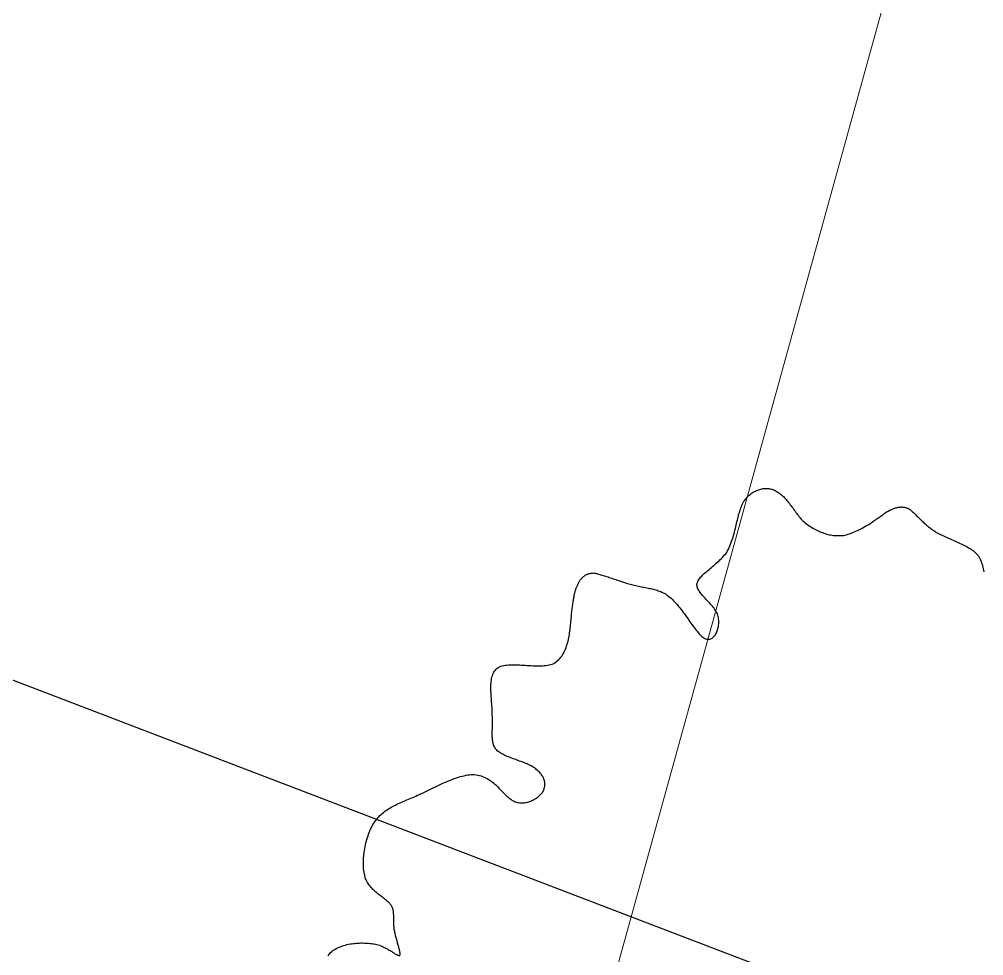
# Model space of a CAD drawing. Header units: metres. Extents: x 3 to 509016, y 4 to 6969473.
# Drawn here: x 507938.331 to 507941.946, y 6967156.694 to 6967160.203 of the extents above; entities that cross this region are included whole.
import ezdxf

# ---------------------------------------------------------------- set-up
doc = ezdxf.new("R2010")
doc.units = ezdxf.units.M
doc.layers.add('A-FLOR', color=252, linetype='Continuous', lineweight=5)
for name, color, linetype in [('mga2020bdy', 252, 'Continuous'), ('mga2020VEG_TREE', 252, 'Continuous'), ('XREF', 7, 'Continuous')]:
    doc.layers.add(name, color=color, linetype=linetype)

# ---------------------------------------------------------------- blocks, each defined once
blk = doc.blocks.new('25027_BNP_Skygate Play-Sheet - 000101 - SITE PLAN')
at = {"layer": 'A-FLOR'}
blk.add_line((-2383271.5, 3892412.8), (-2408363.7, 3919753.8), dxfattribs=at)
blk = doc.blocks.new('XE_ARCH')
at = {"xscale": 0.001, "yscale": 0.001, "zscale": 0.001, "rotation": 121.996}
blk.add_blockref('25027_BNP_Skygate Play-Sheet - 000101 - SITE PLAN', (509988.1258, 6971273.7702), dxfattribs=at)
blk = doc.blocks.new('BAC V TREE')
for p, q in [((-4.2552, 16.041), (-4.2284, 16.0507)), ((-4.2284, 16.0507), (-4.2015, 16.059)), ((-4.2015, 16.059), (-4.1745, 16.066)), ((-4.1745, 16.066), (-4.1474, 16.0716)), ((-4.1474, 16.0716), (-4.1203, 16.0759)), ((-4.1203, 16.0759), (-4.0933, 16.0788)), ((-4.0933, 16.0788), (-4.0663, 16.0803)), ((-4.0663, 16.0803), (-4.0394, 16.0805)), ((-4.0394, 16.0805), (-4.0128, 16.0793)), ((-4.0128, 16.0793), (-3.9864, 16.0768)), ((-3.9864, 16.0768), (-3.9602, 16.0728)), ((-3.9602, 16.0728), (-3.9344, 16.0674)), ((-3.9344, 16.0674), (-3.9089, 16.0606)), ((-3.9089, 16.0606), (-3.8839, 16.0524)), ((-3.8839, 16.0524), (-3.8594, 16.0428)), ((-4.5661, 15.7981), (-4.5459, 15.8244)), ((-4.5459, 15.8244), (-4.5249, 15.8494)), ((-4.5249, 15.8494), (-4.5031, 15.8731)), ((-4.5031, 15.8731), (-4.4806, 15.8957)), ((-4.4806, 15.8957), (-4.4575, 15.9169)), ((-4.4575, 15.9169), (-4.4338, 15.937)), ((-4.4338, 15.937), (-4.4095, 15.9557)), ((-4.4095, 15.9557), (-4.3848, 15.9731)), ((-4.3848, 15.9731), (-4.3596, 15.9893)), ((-4.3596, 15.9893), (-4.3339, 16.0042)), ((-4.3339, 16.0042), (-4.308, 16.0178)), ((-4.308, 16.0178), (-4.2817, 16.0301)), ((-4.2817, 16.0301), (-4.2552, 16.041)), ((-3.8594, 16.0428), (-3.8353, 16.0317)), ((-3.8353, 16.0317), (-3.8072, 16.0167)), ((-3.8072, 16.0167), (-3.7799, 16.0006)), ((-3.7799, 16.0006), (-3.7535, 15.9835)), ((-3.7535, 15.9835), (-3.7279, 15.9653)), ((-3.7279, 15.9653), (-3.7031, 15.9463)), ((-3.7031, 15.9463), (-3.679, 15.9263)), ((-3.679, 15.9263), (-3.6555, 15.9055)), ((-3.6555, 15.9055), (-3.6327, 15.8839)), ((-3.6327, 15.8839), (-3.6105, 15.8616)), ((-3.6105, 15.8616), (-3.5887, 15.8386)), ((-3.5887, 15.8386), (-3.5675, 15.8151)), ((-4.6713, 15.5767), (-4.6593, 15.6114)), ((-4.6593, 15.6114), (-4.6467, 15.6454)), ((-4.6467, 15.6454), (-4.6333, 15.6785)), ((-4.6333, 15.6785), (-4.6191, 15.7107)), ((-4.6191, 15.7107), (-4.604, 15.742)), ((-4.604, 15.742), (-4.5855, 15.7706)), ((-4.5855, 15.7706), (-4.5661, 15.7981)), ((-3.5675, 15.8151), (-3.5466, 15.7909)), ((-3.5466, 15.7909), (-3.5261, 15.7663)), ((-3.5261, 15.7663), (-3.506, 15.7412)), ((-3.506, 15.7412), (-3.4861, 15.7158)), ((-3.4861, 15.7158), (-3.4665, 15.69)), ((-3.4665, 15.69), (-3.447, 15.664)), ((-3.447, 15.664), (-3.4276, 15.6377)), ((-3.4276, 15.6377), (-3.4083, 15.6113)), ((-3.4083, 15.6113), (-3.389, 15.5847)), ((-3.389, 15.5847), (-3.3697, 15.5581)), ((-1.0117, 15.581), (-0.9897, 15.59)), ((-0.9897, 15.59), (-0.9681, 15.5981)), ((-0.9681, 15.5981), (-0.9471, 15.6054)), ((-0.9471, 15.6054), (-0.9265, 15.6118)), ((-0.9265, 15.6118), (-0.9063, 15.6175)), ((-0.9063, 15.6175), (-0.8866, 15.6223)), ((-0.8866, 15.6223), (-0.8673, 15.6262)), ((-0.8673, 15.6262), (-0.8484, 15.6294)), ((-0.8484, 15.6294), (-0.8299, 15.6318)), ((-0.8299, 15.6318), (-0.8118, 15.6334)), ((-0.8118, 15.6334), (-0.7941, 15.6343)), ((-0.7941, 15.6343), (-0.7767, 15.6343)), ((-0.7767, 15.6343), (-0.7597, 15.6337)), ((-0.7597, 15.6337), (-0.7431, 15.6322)), ((-0.7431, 15.6322), (-0.7267, 15.6301)), ((-0.7267, 15.6301), (-0.7108, 15.6272)), ((-0.7108, 15.6272), (-0.6951, 15.6236)), ((-0.6951, 15.6236), (-0.6797, 15.6193)), ((-0.6797, 15.6193), (-0.6646, 15.6143)), ((-0.6646, 15.6143), (-0.6498, 15.6086)), ((-0.6498, 15.6086), (-0.6353, 15.6022)), ((-0.6353, 15.6022), (-0.621, 15.5952)), ((-0.621, 15.5952), (-0.607, 15.5875)), ((-0.607, 15.5875), (-0.5932, 15.5792)), ((-4.7433, 15.3147), (-4.7337, 15.3538)), ((-4.7337, 15.3538), (-4.7241, 15.3924)), ((-4.7241, 15.3924), (-4.7143, 15.4305)), ((-4.7143, 15.4305), (-4.7041, 15.468)), ((-4.7041, 15.468), (-4.6937, 15.5049)), ((-4.6937, 15.5049), (-4.6827, 15.5412)), ((-4.6827, 15.5412), (-4.6713, 15.5767)), ((-3.3697, 15.5581), (-3.3504, 15.5316)), ((-3.3504, 15.5316), (-3.3309, 15.505)), ((-3.3309, 15.505), (-3.3112, 15.4786)), ((-3.3112, 15.4786), (-3.2913, 15.4524)), ((-3.2913, 15.4524), (-3.2711, 15.4264)), ((-3.2711, 15.4264), (-3.2506, 15.4007)), ((-3.2506, 15.4007), (-3.2298, 15.3753)), ((-3.2298, 15.3753), (-3.2085, 15.3503)), ((-3.2085, 15.3503), (-3.1867, 15.3258)), ((-1.3922, 15.3373), (-1.3634, 15.3575)), ((-1.3634, 15.3575), (-1.3352, 15.3775)), ((-1.3352, 15.3775), (-1.3076, 15.3972)), ((-1.3076, 15.3972), (-1.2806, 15.4167)), ((-1.2806, 15.4167), (-1.2541, 15.4359)), ((-1.2541, 15.4359), (-1.2283, 15.4547)), ((-1.2283, 15.4547), (-1.203, 15.4731)), ((-1.203, 15.4731), (-1.1783, 15.491)), ((-1.1783, 15.491), (-1.1542, 15.5084)), ((-1.1542, 15.5084), (-1.1292, 15.5228)), ((-1.1292, 15.5228), (-1.1046, 15.5362)), ((-1.1046, 15.5362), (-1.0806, 15.5487)), ((-1.0806, 15.5487), (-1.0571, 15.5604)), ((-1.0571, 15.5604), (-1.0341, 15.5711)), ((-1.0341, 15.5711), (-1.0117, 15.581)), ((-0.5932, 15.5792), (-0.5797, 15.5702)), ((-0.5797, 15.5702), (-0.5619, 15.5558)), ((-0.5619, 15.5558), (-0.5442, 15.5408)), ((-0.5442, 15.5408), (-0.5265, 15.5254)), ((-0.5265, 15.5254), (-0.5088, 15.5095)), ((-0.5088, 15.5095), (-0.4911, 15.4931)), ((-0.4911, 15.4931), (-0.4733, 15.4763)), ((-0.4733, 15.4763), (-0.4555, 15.4592)), ((-0.4555, 15.4592), (-0.4375, 15.4417)), ((-0.4375, 15.4417), (-0.4193, 15.4239)), ((-0.4193, 15.4239), (-0.401, 15.4058)), ((-0.401, 15.4058), (-0.3825, 15.3874)), ((-0.3825, 15.3874), (-0.3637, 15.3688)), ((-0.3637, 15.3688), (-0.3447, 15.35)), ((-4.7915, 15.1134), (-4.7815, 15.1543)), ((-4.7815, 15.1543), (-4.7718, 15.1949)), ((-4.7718, 15.1949), (-4.7622, 15.2352)), ((-4.7622, 15.2352), (-4.7527, 15.2751)), ((-4.7527, 15.2751), (-4.7433, 15.3147)), ((-3.1867, 15.3258), (-3.1645, 15.3018)), ((-3.1645, 15.3018), (-3.1356, 15.2768)), ((-3.1356, 15.2768), (-3.1063, 15.2526)), ((-3.1063, 15.2526), (-3.0766, 15.2292)), ((-3.0766, 15.2292), (-3.0464, 15.2066)), ((-3.0464, 15.2066), (-3.0158, 15.1848)), ((-3.0158, 15.1848), (-2.9849, 15.1639)), ((-2.9849, 15.1639), (-2.9536, 15.1438)), ((-2.9536, 15.1438), (-2.9219, 15.1245)), ((-2.9219, 15.1245), (-2.89, 15.1062)), ((-1.778, 15.1012), (-1.7431, 15.1194)), ((-1.7431, 15.1194), (-1.7087, 15.138)), ((-1.7087, 15.138), (-1.6748, 15.157)), ((-1.6748, 15.157), (-1.6413, 15.1763)), ((-1.6413, 15.1763), (-1.6083, 15.196)), ((-1.6083, 15.196), (-1.5759, 15.2159)), ((-1.5759, 15.2159), (-1.544, 15.2359)), ((-1.544, 15.2359), (-1.5125, 15.2561)), ((-1.5125, 15.2561), (-1.4816, 15.2764)), ((-1.4816, 15.2764), (-1.4513, 15.2968)), ((-1.4513, 15.2968), (-1.4214, 15.3171)), ((-1.4214, 15.3171), (-1.3922, 15.3373)), ((-0.3447, 15.35), (-0.3254, 15.3311)), ((-0.3254, 15.3311), (-0.3058, 15.312)), ((-0.3058, 15.312), (-0.2858, 15.2928)), ((-0.2858, 15.2928), (-0.2654, 15.2735)), ((-0.2654, 15.2735), (-0.2447, 15.2542)), ((-0.2447, 15.2542), (-0.2235, 15.2348)), ((-0.2235, 15.2348), (-0.2019, 15.2155)), ((-0.2019, 15.2155), (-0.1797, 15.1963)), ((-0.1797, 15.1963), (-0.1571, 15.1771)), ((-0.1571, 15.1771), (-0.1339, 15.158)), ((-0.1339, 15.158), (-0.1101, 15.139)), ((-0.1101, 15.139), (-0.0858, 15.1203)), ((-0.0858, 15.1203), (-0.0608, 15.1017)), ((-4.861, 14.8655), (-4.8479, 14.9069)), ((-4.8479, 14.9069), (-4.8355, 14.9484)), ((-4.8355, 14.9484), (-4.8238, 14.9898)), ((-4.8238, 14.9898), (-4.8126, 15.0311)), ((-4.8126, 15.0311), (-4.8018, 15.0724)), ((-4.8018, 15.0724), (-4.7915, 15.1134)), ((-2.89, 15.1062), (-2.8578, 15.0887)), ((-2.8578, 15.0887), (-2.8252, 15.0721)), ((-2.8252, 15.0721), (-2.7925, 15.0565)), ((-2.7925, 15.0565), (-2.7595, 15.0418)), ((-2.7595, 15.0418), (-2.7263, 15.028)), ((-2.7263, 15.028), (-2.6929, 15.0153)), ((-2.6929, 15.0153), (-2.6594, 15.0035)), ((-2.6594, 15.0035), (-2.6257, 14.9927)), ((-2.6257, 14.9927), (-2.5919, 14.9829)), ((-2.5919, 14.9829), (-2.558, 14.9741)), ((-2.558, 14.9741), (-2.5241, 14.9664)), ((-2.5241, 14.9664), (-2.4901, 14.9598)), ((-2.4901, 14.9598), (-2.456, 14.9542)), ((-2.456, 14.9542), (-2.422, 14.9497)), ((-2.422, 14.9497), (-2.3879, 14.9463)), ((-2.3879, 14.9463), (-2.3539, 14.9441)), ((-2.3539, 14.9441), (-2.3199, 14.9429)), ((-2.3199, 14.9429), (-2.2861, 14.943)), ((-2.2861, 14.943), (-2.2523, 14.9441)), ((-2.2523, 14.9441), (-2.2186, 14.9465)), ((-2.2186, 14.9465), (-2.1851, 14.9501)), ((-2.1851, 14.9501), (-2.1517, 14.9548)), ((-2.1517, 14.9548), (-2.1124, 14.9658)), ((-2.1124, 14.9658), (-2.0736, 14.9777)), ((-2.0736, 14.9777), (-2.0351, 14.9906)), ((-2.0351, 14.9906), (-1.997, 15.0042)), ((-1.997, 15.0042), (-1.9594, 15.0187)), ((-1.9594, 15.0187), (-1.9223, 15.0339)), ((-1.9223, 15.0339), (-1.8855, 15.0498)), ((-1.8855, 15.0498), (-1.8492, 15.0664)), ((-1.8492, 15.0664), (-1.8134, 15.0835)), ((-1.8134, 15.0835), (-1.778, 15.1012)), ((-0.0608, 15.1017), (-0.0351, 15.0833)), ((-0.0351, 15.0833), (-0.0088, 15.0652)), ((-0.0088, 15.0652), (0.0182, 15.0475)), ((0.0182, 15.0475), (0.046, 15.03)), ((0.046, 15.03), (0.0746, 15.0129)), ((0.0746, 15.0129), (0.1074, 14.995)), ((0.1074, 14.995), (0.1408, 14.9776)), ((0.1408, 14.9776), (0.1748, 14.9606)), ((0.1748, 14.9606), (0.2092, 14.944)), ((0.2092, 14.944), (0.244, 14.9277)), ((0.244, 14.9277), (0.2791, 14.9117)), ((0.2791, 14.9117), (0.3145, 14.8959)), ((0.3145, 14.8959), (0.3501, 14.8803)), ((-4.9583, 14.6198), (-4.9395, 14.6602)), ((-4.9395, 14.6602), (-4.9218, 14.7008)), ((-4.9218, 14.7008), (-4.9051, 14.7417)), ((-4.9051, 14.7417), (-4.8895, 14.7828)), ((-4.8895, 14.7828), (-4.8748, 14.8241)), ((-4.8748, 14.8241), (-4.861, 14.8655)), ((0.3501, 14.8803), (0.3858, 14.8648)), ((0.3858, 14.8648), (0.4216, 14.8493)), ((0.4216, 14.8493), (0.4573, 14.8339)), ((0.4573, 14.8339), (0.493, 14.8185)), ((0.493, 14.8185), (0.5286, 14.803)), ((0.5286, 14.803), (0.564, 14.7874)), ((0.564, 14.7874), (0.5991, 14.7717)), ((0.5991, 14.7717), (0.6339, 14.7557)), ((0.6339, 14.7557), (0.6682, 14.7394)), ((0.6682, 14.7394), (0.7021, 14.7229)), ((0.7021, 14.7229), (0.7355, 14.706)), ((0.7355, 14.706), (0.7683, 14.6887)), ((0.7683, 14.6887), (0.8005, 14.6709)), ((0.8005, 14.6709), (0.8319, 14.6526)), ((0.8319, 14.6526), (0.8625, 14.6338)), ((-5.1049, 14.4171), (-5.0773, 14.4468)), ((-5.0773, 14.4468), (-5.0506, 14.4772)), ((-5.0506, 14.4772), (-5.0247, 14.5083)), ((-5.0247, 14.5083), (-4.9998, 14.5401)), ((-4.9998, 14.5401), (-4.9784, 14.5798)), ((-4.9784, 14.5798), (-4.9583, 14.6198)), ((0.8625, 14.6338), (0.8923, 14.6144)), ((0.8923, 14.6144), (0.9211, 14.5943)), ((0.9211, 14.5943), (0.949, 14.5736)), ((0.949, 14.5736), (0.9758, 14.5521)), ((0.9758, 14.5521), (1.0015, 14.5298)), ((1.0015, 14.5298), (1.026, 14.5066)), ((1.026, 14.5066), (1.0492, 14.4826)), ((1.0492, 14.4826), (1.0712, 14.4576)), ((1.0712, 14.4576), (1.0889, 14.4251)), ((1.0889, 14.4251), (1.1051, 14.3919)), ((-5.3687, 14.177), (-5.3394, 14.2017)), ((-5.3394, 14.2017), (-5.3098, 14.2268)), ((-5.3098, 14.2268), (-5.28, 14.2523)), ((-5.28, 14.2523), (-5.2503, 14.2784)), ((-5.2503, 14.2784), (-5.2206, 14.305)), ((-5.2206, 14.305), (-5.1911, 14.3321)), ((-5.1911, 14.3321), (-5.1619, 14.3598)), ((-5.1619, 14.3598), (-5.1331, 14.3881)), ((-5.1331, 14.3881), (-5.1049, 14.4171)), ((1.1051, 14.3919), (1.1199, 14.3581)), ((1.1199, 14.3581), (1.1334, 14.3238)), ((1.1334, 14.3238), (1.1457, 14.2889)), ((1.1457, 14.2889), (1.1569, 14.2535)), ((1.1569, 14.2535), (1.167, 14.2176)), ((1.167, 14.2176), (1.1762, 14.1813)), ((-8.465, 13.9489), (-8.4522, 13.9598)), ((-8.4522, 13.9598), (-8.4388, 13.9701)), ((-8.4388, 13.9701), (-8.425, 13.9797)), ((-8.425, 13.9797), (-8.4105, 13.9888)), ((-8.4105, 13.9888), (-8.3955, 13.9972)), ((-8.3955, 13.9972), (-8.3799, 14.005)), ((-8.3799, 14.005), (-8.3637, 14.0121)), ((-8.3637, 14.0121), (-8.3468, 14.0186)), ((-8.3468, 14.0186), (-8.3293, 14.0243)), ((-8.3293, 14.0243), (-8.3111, 14.0293)), ((-8.3111, 14.0293), (-8.2922, 14.0336)), ((-8.2922, 14.0336), (-8.2725, 14.0372)), ((-8.2725, 14.0372), (-8.2522, 14.04)), ((-8.2522, 14.04), (-8.231, 14.042)), ((-8.231, 14.042), (-8.2091, 14.0432)), ((-8.2091, 14.0432), (-8.1867, 14.0395)), ((-8.1867, 14.0395), (-8.1634, 14.0351)), ((-8.1634, 14.0351), (-8.1393, 14.0299)), ((-8.1393, 14.0299), (-8.1144, 14.024)), ((-8.1144, 14.024), (-8.0888, 14.0174)), ((-8.0888, 14.0174), (-8.0625, 14.0103)), ((-8.0625, 14.0103), (-8.0355, 14.0026)), ((-8.0355, 14.0026), (-8.008, 13.9944)), ((-8.008, 13.9944), (-7.9798, 13.9857)), ((-7.9798, 13.9857), (-7.9511, 13.9766)), ((-7.9511, 13.9766), (-7.922, 13.9671)), ((-7.922, 13.9671), (-7.8924, 13.9573)), ((-7.8924, 13.9573), (-7.8623, 13.9472)), ((-5.6218, 13.9479), (-5.6015, 13.9698)), ((-5.6015, 13.9698), (-5.5798, 13.9919)), ((-5.5798, 13.9919), (-5.5568, 14.0142)), ((-5.5568, 14.0142), (-5.5326, 14.0366)), ((-5.5326, 14.0366), (-5.5073, 14.0593)), ((-5.5073, 14.0593), (-5.481, 14.0822)), ((-5.481, 14.0822), (-5.4539, 14.1054)), ((-5.4539, 14.1054), (-5.4261, 14.1289)), ((-5.4261, 14.1289), (-5.3976, 14.1528)), ((-5.3976, 14.1528), (-5.3687, 14.177)), ((1.1762, 14.1813), (1.1845, 14.1446)), ((1.1845, 14.1446), (1.1921, 14.1076)), ((1.1921, 14.1076), (1.1989, 14.0702)), ((-8.6162, 13.7095), (-8.6089, 13.7274)), ((-8.6089, 13.7274), (-8.6014, 13.745)), ((-8.6014, 13.745), (-8.5937, 13.7623)), ((-8.5937, 13.7623), (-8.5857, 13.7793)), ((-8.5857, 13.7793), (-8.5775, 13.7958)), ((-8.5775, 13.7958), (-8.5691, 13.812)), ((-8.5691, 13.812), (-8.5603, 13.8278)), ((-8.5603, 13.8278), (-8.5512, 13.8431)), ((-8.5512, 13.8431), (-8.5418, 13.858)), ((-8.5418, 13.858), (-8.5321, 13.8725)), ((-8.5321, 13.8725), (-8.5219, 13.8865)), ((-8.5219, 13.8865), (-8.5114, 13.9)), ((-8.5114, 13.9), (-8.5005, 13.913)), ((-8.5005, 13.913), (-8.4891, 13.9255)), ((-8.4891, 13.9255), (-8.4773, 13.9375)), ((-8.4773, 13.9375), (-8.465, 13.9489)), ((-7.8623, 13.9472), (-7.832, 13.9369)), ((-7.832, 13.9369), (-7.8012, 13.9264)), ((-7.8012, 13.9264), (-7.7703, 13.9157)), ((-7.7703, 13.9157), (-7.739, 13.9049)), ((-7.739, 13.9049), (-7.7076, 13.8941)), ((-7.7076, 13.8941), (-7.676, 13.8832)), ((-7.676, 13.8832), (-7.6442, 13.8724)), ((-7.6442, 13.8724), (-7.6124, 13.8616)), ((-7.6124, 13.8616), (-7.5806, 13.851)), ((-7.5806, 13.851), (-7.5488, 13.8405)), ((-7.5488, 13.8405), (-7.517, 13.8303)), ((-7.517, 13.8303), (-7.4853, 13.8203)), ((-7.4853, 13.8203), (-7.4537, 13.8106)), ((-7.4537, 13.8106), (-7.4223, 13.8013)), ((-7.4223, 13.8013), (-7.391, 13.7923)), ((-7.391, 13.7923), (-7.3601, 13.7838)), ((-7.3601, 13.7838), (-7.3294, 13.7758)), ((-7.3294, 13.7758), (-7.2991, 13.7683)), ((-7.2991, 13.7683), (-7.2634, 13.7582)), ((-7.2634, 13.7582), (-7.2281, 13.7488)), ((-7.2281, 13.7488), (-7.1931, 13.7401)), ((-7.1931, 13.7401), (-7.1585, 13.7321)), ((-7.1585, 13.7321), (-7.1243, 13.7245)), ((-7.1243, 13.7245), (-7.0905, 13.7174)), ((-5.7189, 13.7736), (-5.7142, 13.7956)), ((-5.7183, 13.7508), (-5.7189, 13.7736)), ((-5.7154, 13.728), (-5.7183, 13.7508)), ((-5.7101, 13.7055), (-5.7154, 13.728)), ((-5.7142, 13.7956), (-5.7071, 13.8174)), ((-5.7071, 13.8174), (-5.6978, 13.8392)), ((-5.6978, 13.8392), (-5.6864, 13.8609)), ((-5.6864, 13.8609), (-5.673, 13.8826)), ((-5.673, 13.8826), (-5.6576, 13.9043)), ((-5.6576, 13.9043), (-5.6406, 13.9261)), ((-5.6406, 13.9261), (-5.6218, 13.9479)), ((-8.6808, 13.4818), (-8.6762, 13.5034)), ((-8.6762, 13.5034), (-8.6715, 13.5245)), ((-8.6715, 13.5245), (-8.6667, 13.545)), ((-8.6667, 13.545), (-8.6617, 13.565)), ((-8.6617, 13.565), (-8.6566, 13.5844)), ((-8.6566, 13.5844), (-8.6513, 13.6034)), ((-8.6513, 13.6034), (-8.6459, 13.622)), ((-8.6459, 13.622), (-8.6403, 13.6402)), ((-8.6403, 13.6402), (-8.6345, 13.658)), ((-8.6345, 13.658), (-8.6286, 13.6754)), ((-8.6286, 13.6754), (-8.6225, 13.6926)), ((-8.6225, 13.6926), (-8.6162, 13.7095)), ((-7.0905, 13.7174), (-7.057, 13.7107)), ((-7.057, 13.7107), (-7.0238, 13.7042)), ((-7.0238, 13.7042), (-6.991, 13.698)), ((-6.991, 13.698), (-6.9585, 13.6918)), ((-6.9585, 13.6918), (-6.9263, 13.6856)), ((-6.9263, 13.6856), (-6.8944, 13.6794)), ((-6.8944, 13.6794), (-6.8629, 13.673)), ((-6.8629, 13.673), (-6.8317, 13.6663)), ((-6.8317, 13.6663), (-6.8008, 13.6594)), ((-6.8008, 13.6594), (-6.7701, 13.652)), ((-6.7701, 13.652), (-6.7398, 13.6442)), ((-6.7398, 13.6442), (-6.7098, 13.6357)), ((-6.7098, 13.6357), (-6.68, 13.6266)), ((-6.68, 13.6266), (-6.6506, 13.6167)), ((-6.6506, 13.6167), (-6.6214, 13.606)), ((-6.6214, 13.606), (-6.5924, 13.5944)), ((-6.5924, 13.5944), (-6.5638, 13.5818)), ((-6.5638, 13.5818), (-6.5354, 13.568)), ((-6.5354, 13.568), (-6.5072, 13.5531)), ((-6.5072, 13.5531), (-6.4793, 13.537)), ((-6.4793, 13.537), (-6.4516, 13.5194)), ((-6.4516, 13.5194), (-6.4242, 13.5005)), ((-6.4242, 13.5005), (-6.3969, 13.48)), ((-5.7028, 13.683), (-5.7101, 13.7055)), ((-5.6934, 13.6606), (-5.7028, 13.683)), ((-5.6822, 13.6383), (-5.6934, 13.6606)), ((-5.6693, 13.616), (-5.6822, 13.6383)), ((-5.6549, 13.5937), (-5.6693, 13.616)), ((-5.639, 13.5714), (-5.6549, 13.5937)), ((-5.6218, 13.549), (-5.639, 13.5714)), ((-5.6035, 13.5266), (-5.6218, 13.549)), ((-5.5842, 13.5041), (-5.6035, 13.5266)), ((-5.5641, 13.4814), (-5.5842, 13.5041)), ((-8.7177, 13.2545), (-8.7139, 13.283)), ((-8.7139, 13.283), (-8.71, 13.3106)), ((-8.71, 13.3106), (-8.7061, 13.3374)), ((-8.7061, 13.3374), (-8.7021, 13.3633)), ((-8.7021, 13.3633), (-8.698, 13.3885)), ((-8.698, 13.3885), (-8.6939, 13.4128)), ((-8.6939, 13.4128), (-8.6896, 13.4365)), ((-8.6896, 13.4365), (-8.6852, 13.4595)), ((-8.6852, 13.4595), (-8.6808, 13.4818)), ((-6.3969, 13.48), (-6.3699, 13.4579)), ((-6.3699, 13.4579), (-6.3432, 13.4342)), ((-6.3432, 13.4342), (-6.3112, 13.4046)), ((-6.3112, 13.4046), (-6.2798, 13.3736)), ((-6.2798, 13.3736), (-6.2489, 13.3414)), ((-6.2489, 13.3414), (-6.2185, 13.3081)), ((-6.2185, 13.3081), (-6.1886, 13.2738)), ((-6.1886, 13.2738), (-6.1592, 13.2387)), ((-5.5432, 13.4587), (-5.5641, 13.4814)), ((-5.5217, 13.4357), (-5.5432, 13.4587)), ((-5.4998, 13.4126), (-5.5217, 13.4357)), ((-5.4776, 13.3893), (-5.4998, 13.4126)), ((-5.4552, 13.3657), (-5.4776, 13.3893)), ((-5.4329, 13.3418), (-5.4552, 13.3657)), ((-5.4106, 13.3177), (-5.4329, 13.3418)), ((-5.3886, 13.2933), (-5.4106, 13.3177)), ((-5.367, 13.2685), (-5.3886, 13.2933)), ((-5.3459, 13.2433), (-5.367, 13.2685)), ((-8.7469, 12.9904), (-8.7433, 13.0272)), ((-8.7433, 13.0272), (-8.7397, 13.0629)), ((-8.7397, 13.0629), (-8.7361, 13.0974)), ((-8.7361, 13.0974), (-8.7325, 13.1309)), ((-8.7325, 13.1309), (-8.7288, 13.1633)), ((-8.7288, 13.1633), (-8.7252, 13.1947)), ((-8.7252, 13.1947), (-8.7215, 13.2251)), ((-8.7215, 13.2251), (-8.7177, 13.2545)), ((-6.1592, 13.2387), (-6.1303, 13.2028)), ((-6.1303, 13.2028), (-6.1018, 13.1664)), ((-6.1018, 13.1664), (-6.0738, 13.1295)), ((-6.0738, 13.1295), (-6.0461, 13.0923)), ((-6.0461, 13.0923), (-6.0188, 13.0548)), ((-6.0188, 13.0548), (-5.992, 13.0174)), ((-5.3256, 13.2177), (-5.3459, 13.2433)), ((-5.306, 13.1918), (-5.3256, 13.2177)), ((-5.2874, 13.1654), (-5.306, 13.1918)), ((-5.27, 13.1385), (-5.2874, 13.1654)), ((-5.2537, 13.1111), (-5.27, 13.1385)), ((-5.2389, 13.0833), (-5.2537, 13.1111)), ((-5.2256, 13.0549), (-5.2389, 13.0833)), ((-5.2139, 13.0259), (-5.2256, 13.0549)), ((-5.2064, 12.9956), (-5.2139, 13.0259)), ((-8.7687, 12.7596), (-8.7647, 12.7988)), ((-8.7647, 12.7988), (-8.761, 12.8375)), ((-8.761, 12.8375), (-8.7575, 12.8757)), ((-8.7575, 12.8757), (-8.7541, 12.9132)), ((-8.7541, 12.9132), (-8.7505, 12.9524)), ((-8.7505, 12.9524), (-8.7469, 12.9904)), ((-5.992, 13.0174), (-5.9654, 12.9799)), ((-5.9654, 12.9799), (-5.9392, 12.9427)), ((-5.9392, 12.9427), (-5.9134, 12.9058)), ((-5.9134, 12.9058), (-5.8878, 12.8694)), ((-5.8878, 12.8694), (-5.8625, 12.8336)), ((-5.8625, 12.8336), (-5.8375, 12.7985)), ((-5.8375, 12.7985), (-5.8127, 12.7642)), ((-5.2005, 12.9652), (-5.2064, 12.9956)), ((-5.1961, 12.9346), (-5.2005, 12.9652)), ((-5.1932, 12.904), (-5.1961, 12.9346)), ((-5.1957, 12.784), (-5.193, 12.8135)), ((-5.1918, 12.8736), (-5.1932, 12.904)), ((-5.193, 12.8135), (-5.1917, 12.8434)), ((-5.1917, 12.8434), (-5.1918, 12.8736)), ((-8.8014, 12.5194), (-8.7946, 12.5596)), ((-8.7946, 12.5596), (-8.7884, 12.5998)), ((-8.7884, 12.5998), (-8.7827, 12.64)), ((-8.7827, 12.64), (-8.7776, 12.6801)), ((-8.7776, 12.6801), (-8.7729, 12.72)), ((-8.7729, 12.72), (-8.7687, 12.7596)), ((-5.8127, 12.7642), (-5.7882, 12.7309)), ((-5.7882, 12.7309), (-5.7638, 12.6988)), ((-5.7638, 12.6988), (-5.7397, 12.6679)), ((-5.7397, 12.6679), (-5.7157, 12.6383)), ((-5.7157, 12.6383), (-5.6919, 12.6103)), ((-5.6919, 12.6103), (-5.6683, 12.5839)), ((-5.6683, 12.5839), (-5.6448, 12.5593)), ((-5.6448, 12.5593), (-5.6213, 12.5366)), ((-5.2725, 12.5555), (-5.2597, 12.5764)), ((-5.2597, 12.5764), (-5.2479, 12.5986)), ((-5.2479, 12.5986), (-5.2372, 12.6221)), ((-5.2372, 12.6221), (-5.2274, 12.6468)), ((-5.2274, 12.6468), (-5.2187, 12.6726)), ((-5.2187, 12.6726), (-5.2112, 12.6992)), ((-5.2112, 12.6992), (-5.2048, 12.7268)), ((-5.2048, 12.7268), (-5.1996, 12.7551)), ((-5.1996, 12.7551), (-5.1957, 12.784)), ((-8.8476, 12.3223), (-8.8366, 12.3609)), ((-8.8366, 12.3609), (-8.8265, 12.4)), ((-8.8265, 12.4), (-8.8173, 12.4395)), ((-8.8173, 12.4395), (-8.809, 12.4793)), ((-8.809, 12.4793), (-8.8014, 12.5194)), ((-5.6213, 12.5366), (-5.598, 12.5159)), ((-5.598, 12.5159), (-5.5748, 12.4974)), ((-5.5748, 12.4974), (-5.5515, 12.4812)), ((-5.5515, 12.4812), (-5.5284, 12.4674)), ((-5.5284, 12.4674), (-5.5065, 12.4579)), ((-5.5065, 12.4579), (-5.4851, 12.4512)), ((-5.4851, 12.4512), (-5.4641, 12.4473)), ((-5.4641, 12.4473), (-5.4435, 12.446)), ((-5.4435, 12.446), (-5.4234, 12.4473)), ((-5.4234, 12.4473), (-5.4039, 12.451)), ((-5.4039, 12.451), (-5.385, 12.457)), ((-5.385, 12.457), (-5.3667, 12.4653)), ((-5.3667, 12.4653), (-5.3491, 12.4756)), ((-5.3491, 12.4756), (-5.3322, 12.488)), ((-5.3322, 12.488), (-5.316, 12.5023)), ((-5.316, 12.5023), (-5.3007, 12.5184)), ((-5.3007, 12.5184), (-5.2861, 12.5362)), ((-5.2861, 12.5362), (-5.2725, 12.5555)), ((-8.9574, 12.0734), (-8.9378, 12.1061)), ((-8.9378, 12.1061), (-8.9196, 12.1398)), ((-8.9196, 12.1398), (-8.9027, 12.1746)), ((-8.9027, 12.1746), (-8.8872, 12.2104)), ((-8.8872, 12.2104), (-8.8729, 12.2469)), ((-8.8729, 12.2469), (-8.8597, 12.2843)), ((-8.8597, 12.2843), (-8.8476, 12.3223)), ((-9.2081, 11.8442), (-9.1729, 11.8628)), ((-9.1729, 11.8628), (-9.1396, 11.8834)), ((-9.1396, 11.8834), (-9.1083, 11.9058)), ((-9.1083, 11.9058), (-9.0788, 11.9299)), ((-9.0788, 11.9299), (-9.0512, 11.9557)), ((-9.0512, 11.9557), (-9.0253, 11.983)), ((-9.0253, 11.983), (-9.0011, 12.0118)), ((-9.0011, 12.0118), (-8.9784, 12.042)), ((-8.9784, 12.042), (-8.9574, 12.0734)), ((-10.6282, 11.6238), (-10.6135, 11.6522)), ((-10.6135, 11.6522), (-10.5969, 11.6789)), ((-10.5969, 11.6789), (-10.5781, 11.704)), ((-10.5781, 11.704), (-10.5571, 11.7273)), ((-10.5571, 11.7273), (-10.5337, 11.7487)), ((-10.5337, 11.7487), (-10.5078, 11.7683)), ((-10.5078, 11.7683), (-10.4777, 11.7821)), ((-10.4777, 11.7821), (-10.4455, 11.7939)), ((-10.4455, 11.7939), (-10.4115, 11.8037)), ((-10.4115, 11.8037), (-10.3758, 11.8118)), ((-10.3758, 11.8118), (-10.3385, 11.8183)), ((-10.3385, 11.8183), (-10.2996, 11.8232)), ((-10.2996, 11.8232), (-10.2594, 11.8268)), ((-10.2594, 11.8268), (-10.218, 11.8291)), ((-10.218, 11.8291), (-10.1754, 11.8304)), ((-10.1754, 11.8304), (-10.1319, 11.8306)), ((-10.1319, 11.8306), (-10.0875, 11.83)), ((-10.0875, 11.83), (-10.0423, 11.8287)), ((-10.0423, 11.8287), (-9.9966, 11.8268)), ((-9.9966, 11.8268), (-9.9503, 11.8244)), ((-9.9503, 11.8244), (-9.9037, 11.8218)), ((-9.9037, 11.8218), (-9.8568, 11.8189)), ((-9.8568, 11.8189), (-9.8098, 11.816)), ((-9.8098, 11.816), (-9.7627, 11.8132)), ((-9.7627, 11.8132), (-9.7159, 11.8106)), ((-9.7159, 11.8106), (-9.6692, 11.8083)), ((-9.6692, 11.8083), (-9.623, 11.8066)), ((-9.623, 11.8066), (-9.5772, 11.8054)), ((-9.5772, 11.8054), (-9.532, 11.805)), ((-9.532, 11.805), (-9.4876, 11.8054)), ((-9.4876, 11.8054), (-9.4441, 11.8069)), ((-9.4441, 11.8069), (-9.4016, 11.8095)), ((-9.4016, 11.8095), (-9.3601, 11.8133)), ((-9.3601, 11.8133), (-9.32, 11.8186)), ((-9.32, 11.8186), (-9.2811, 11.8254)), ((-9.2811, 11.8254), (-9.2438, 11.8339)), ((-9.2438, 11.8339), (-9.2081, 11.8442)), ((-10.6827, 11.3869), (-10.6793, 11.4243)), ((-10.6793, 11.4243), (-10.6746, 11.4607)), ((-10.6746, 11.4607), (-10.6685, 11.4959)), ((-10.6685, 11.4959), (-10.6609, 11.5299)), ((-10.6609, 11.5299), (-10.6517, 11.5626)), ((-10.6517, 11.5626), (-10.6409, 11.594)), ((-10.6409, 11.594), (-10.6282, 11.6238)), ((-10.6866, 11.2689), (-10.6863, 11.3091)), ((-10.6861, 11.228), (-10.6866, 11.2689)), ((-10.6863, 11.3091), (-10.685, 11.3484)), ((-10.6848, 11.1863), (-10.6861, 11.228)), ((-10.685, 11.3484), (-10.6827, 11.3869)), ((-10.683, 11.1441), (-10.6848, 11.1863)), ((-10.6806, 11.1013), (-10.683, 11.1441)), ((-10.6779, 11.0581), (-10.6806, 11.1013)), ((-10.6748, 11.0145), (-10.6779, 11.0581)), ((-10.6716, 10.9706), (-10.6748, 11.0145)), ((-10.6684, 10.9264), (-10.6716, 10.9706)), ((-10.6651, 10.8822), (-10.6684, 10.9264)), ((-10.6621, 10.8378), (-10.6651, 10.8822)), ((-10.6593, 10.7935), (-10.6621, 10.8378)), ((-10.6568, 10.7492), (-10.6593, 10.7935)), ((-10.6549, 10.7051), (-10.6568, 10.7492)), ((-10.6535, 10.6612), (-10.6549, 10.7051)), ((-10.6529, 10.6177), (-10.6535, 10.6612)), ((-10.6507, 10.5792), (-10.6529, 10.6177)), ((-10.6492, 10.5416), (-10.6507, 10.5792)), ((-10.6483, 10.5047), (-10.6492, 10.5416)), ((-10.6479, 10.4687), (-10.6483, 10.5047)), ((-10.6479, 10.4334), (-10.6479, 10.4687)), ((-10.6531, 10.2074), (-10.6524, 10.2375)), ((-10.6524, 10.2375), (-10.6515, 10.2683)), ((-10.6515, 10.2683), (-10.6506, 10.2998)), ((-10.6506, 10.2998), (-10.6497, 10.3321)), ((-10.6497, 10.3321), (-10.6489, 10.3651)), ((-10.6489, 10.3651), (-10.6483, 10.3989)), ((-10.6483, 10.3989), (-10.6479, 10.4334)), ((-10.6538, 10.1494), (-10.6536, 10.178)), ((-10.6536, 10.1213), (-10.6538, 10.1494)), ((-10.6536, 10.178), (-10.6531, 10.2074)), ((-10.653, 10.094), (-10.6536, 10.1213)), ((-10.6518, 10.0674), (-10.653, 10.094)), ((-10.65, 10.0414), (-10.6518, 10.0674)), ((-10.6474, 10.016), (-10.65, 10.0414)), ((-10.6441, 9.9913), (-10.6474, 10.016)), ((-10.6399, 9.9672), (-10.6441, 9.9913)), ((-10.6348, 9.9437), (-10.6399, 9.9672)), ((-10.6287, 9.9208), (-10.6348, 9.9437)), ((-10.6214, 9.8986), (-10.6287, 9.9208)), ((-10.6129, 9.8769), (-10.6214, 9.8986)), ((-10.6032, 9.8558), (-10.6129, 9.8769)), ((-10.5921, 9.8353), (-10.6032, 9.8558)), ((-10.5796, 9.8154), (-10.5921, 9.8353)), ((-10.5656, 9.796), (-10.5796, 9.8154)), ((-10.55, 9.7771), (-10.5656, 9.796)), ((-10.5327, 9.7588), (-10.55, 9.7771)), ((-10.5141, 9.7431), (-10.5327, 9.7588)), ((-10.4942, 9.728), (-10.5141, 9.7431)), ((-10.473, 9.7134), (-10.4942, 9.728)), ((-10.4507, 9.6993), (-10.473, 9.7134)), ((-10.4273, 9.6857), (-10.4507, 9.6993)), ((-10.4029, 9.6724), (-10.4273, 9.6857)), ((-10.3776, 9.6595), (-10.4029, 9.6724)), ((-10.3514, 9.647), (-10.3776, 9.6595)), ((-10.3244, 9.6348), (-10.3514, 9.647)), ((-10.2966, 9.6228), (-10.3244, 9.6348)), ((-10.2683, 9.611), (-10.2966, 9.6228)), ((-10.2393, 9.5995), (-10.2683, 9.611)), ((-10.2099, 9.5881), (-10.2393, 9.5995)), ((-10.18, 9.5768), (-10.2099, 9.5881)), ((-10.1498, 9.5657), (-10.18, 9.5768)), ((-10.1193, 9.5546), (-10.1498, 9.5657)), ((-10.0886, 9.5435), (-10.1193, 9.5546)), ((-10.0578, 9.5323), (-10.0886, 9.5435)), ((-10.0268, 9.5212), (-10.0578, 9.5323)), ((-9.9959, 9.5099), (-10.0268, 9.5212)), ((-9.9651, 9.4986), (-9.9959, 9.5099)), ((-9.9344, 9.487), (-9.9651, 9.4986)), ((-9.904, 9.4753), (-9.9344, 9.487)), ((-9.8739, 9.4633), (-9.904, 9.4753)), ((-9.8441, 9.4511), (-9.8739, 9.4633)), ((-9.8148, 9.4386), (-9.8441, 9.4511)), ((-9.7859, 9.4258), (-9.8148, 9.4386)), ((-9.7577, 9.4125), (-9.7859, 9.4258)), ((-9.7302, 9.3989), (-9.7577, 9.4125)), ((-9.7033, 9.3849), (-9.7302, 9.3989)), ((-9.6773, 9.3703), (-9.7033, 9.3849)), ((-9.6524, 9.3535), (-9.6773, 9.3703)), ((-9.6286, 9.3364), (-9.6524, 9.3535)), ((-9.6058, 9.3192), (-9.6286, 9.3364)), ((-9.5841, 9.3018), (-9.6058, 9.3192)), ((-11.6137, 9.0704), (-11.5657, 9.0882)), ((-11.5657, 9.0882), (-11.5182, 9.1048)), ((-11.5182, 9.1048), (-11.4713, 9.1201)), ((-11.4713, 9.1201), (-11.425, 9.134)), ((-11.425, 9.134), (-11.3794, 9.1465)), ((-11.3794, 9.1465), (-11.3345, 9.1573)), ((-11.3345, 9.1573), (-11.2904, 9.1665)), ((-11.2904, 9.1665), (-11.2471, 9.1739)), ((-11.2471, 9.1739), (-11.2048, 9.1794)), ((-11.2048, 9.1794), (-11.1634, 9.183)), ((-11.1634, 9.183), (-11.123, 9.1844)), ((-11.123, 9.1844), (-11.0837, 9.1837)), ((-11.0837, 9.1837), (-11.0455, 9.1807)), ((-11.0455, 9.1807), (-11.0032, 9.1726)), ((-11.0032, 9.1726), (-10.9625, 9.1625)), ((-10.9625, 9.1625), (-10.9232, 9.1507)), ((-10.9232, 9.1507), (-10.8855, 9.1371)), ((-10.8855, 9.1371), (-10.8491, 9.122)), ((-10.8491, 9.122), (-10.814, 9.1055)), ((-10.814, 9.1055), (-10.7801, 9.0876)), ((-10.7801, 9.0876), (-10.7475, 9.0684)), ((-9.5634, 9.2841), (-9.5841, 9.3018)), ((-9.5439, 9.2663), (-9.5634, 9.2841)), ((-9.5254, 9.2483), (-9.5439, 9.2663)), ((-9.508, 9.2302), (-9.5254, 9.2483)), ((-9.4918, 9.2118), (-9.508, 9.2302)), ((-9.4766, 9.1933), (-9.4918, 9.2118)), ((-9.4626, 9.1746), (-9.4766, 9.1933)), ((-9.4497, 9.1558), (-9.4626, 9.1746)), ((-9.438, 9.1367), (-9.4497, 9.1558)), ((-9.4274, 9.1176), (-9.438, 9.1367)), ((-9.418, 9.0982), (-9.4274, 9.1176)), ((-9.4097, 9.0788), (-9.418, 9.0982)), ((-9.4026, 9.0591), (-9.4097, 9.0788)), ((-12.1593, 8.8253), (-12.1094, 8.8495)), ((-12.1094, 8.8495), (-12.0594, 8.8737)), ((-12.0594, 8.8737), (-12.0093, 8.8976)), ((-12.0093, 8.8976), (-11.9593, 8.9213)), ((-11.9593, 8.9213), (-11.9093, 8.9445)), ((-11.9093, 8.9445), (-11.8594, 8.9673)), ((-11.8594, 8.9673), (-11.8097, 8.9895)), ((-11.8097, 8.9895), (-11.7602, 9.011)), ((-11.7602, 9.011), (-11.711, 9.0317)), ((-11.711, 9.0317), (-11.6622, 9.0516)), ((-11.6622, 9.0516), (-11.6137, 9.0704)), ((-10.7475, 9.0684), (-10.7159, 9.0482)), ((-10.7159, 9.0482), (-10.6853, 9.0269)), ((-10.6853, 9.0269), (-10.6557, 9.0048)), ((-10.6557, 9.0048), (-10.6269, 8.9819)), ((-10.6269, 8.9819), (-10.599, 8.9583)), ((-10.599, 8.9583), (-10.5718, 8.9342)), ((-10.5718, 8.9342), (-10.5452, 8.9097)), ((-10.5452, 8.9097), (-10.5193, 8.8849)), ((-10.5193, 8.8849), (-10.4939, 8.8599)), ((-10.4939, 8.8599), (-10.4689, 8.8348)), ((-9.4048, 8.8344), (-9.3983, 8.8554)), ((-9.3967, 9.0394), (-9.4026, 9.0591)), ((-9.3983, 8.8554), (-9.3932, 8.8763)), ((-9.392, 9.0194), (-9.3967, 9.0394)), ((-9.3932, 8.8763), (-9.3893, 8.8971)), ((-9.3885, 8.9994), (-9.392, 9.0194)), ((-9.3893, 8.8971), (-9.3867, 8.9178)), ((-9.3862, 8.9792), (-9.3885, 8.9994)), ((-9.3867, 8.9178), (-9.3853, 8.9384)), ((-9.3852, 8.9589), (-9.3862, 8.9792)), ((-9.3853, 8.9384), (-9.3852, 8.9589)), ((-12.6762, 8.5885), (-12.6336, 8.6062)), ((-12.6336, 8.6062), (-12.5901, 8.6243)), ((-12.5901, 8.6243), (-12.5459, 8.6429)), ((-12.5459, 8.6429), (-12.5008, 8.6619)), ((-12.5008, 8.6619), (-12.4533, 8.6839)), ((-12.4533, 8.6839), (-12.4052, 8.7065)), ((-12.4052, 8.7065), (-12.3567, 8.7296)), ((-12.3567, 8.7296), (-12.3078, 8.7532)), ((-12.3078, 8.7532), (-12.2585, 8.7771)), ((-12.2585, 8.7771), (-12.209, 8.8011)), ((-12.209, 8.8011), (-12.1593, 8.8253)), ((-10.4689, 8.8348), (-10.4443, 8.8098)), ((-10.4443, 8.8098), (-10.42, 8.7849)), ((-10.42, 8.7849), (-10.396, 8.7603)), ((-10.396, 8.7603), (-10.3721, 8.736)), ((-10.3721, 8.736), (-10.3483, 8.7123)), ((-10.3483, 8.7123), (-10.3245, 8.6892)), ((-10.3245, 8.6892), (-10.3007, 8.6668)), ((-10.3007, 8.6668), (-10.2768, 8.6453)), ((-10.2768, 8.6453), (-10.2526, 8.6247)), ((-10.2526, 8.6247), (-10.2282, 8.6052)), ((-9.6271, 8.5951), (-9.6045, 8.6092)), ((-9.6045, 8.6092), (-9.5827, 8.6238)), ((-9.5827, 8.6238), (-9.5617, 8.639)), ((-9.5617, 8.639), (-9.5416, 8.6546)), ((-9.5416, 8.6546), (-9.5225, 8.6706)), ((-9.5225, 8.6706), (-9.5045, 8.6869)), ((-9.5045, 8.6869), (-9.4875, 8.7035)), ((-9.4875, 8.7035), (-9.4717, 8.7202)), ((-9.4717, 8.7202), (-9.4571, 8.737)), ((-9.4571, 8.737), (-9.4437, 8.7538)), ((-9.4437, 8.7538), (-9.4317, 8.7706)), ((-9.4317, 8.7706), (-9.4214, 8.792)), ((-9.4214, 8.792), (-9.4124, 8.8132)), ((-9.4124, 8.8132), (-9.4048, 8.8344)), ((-13.1579, 8.3559), (-13.1255, 8.3757)), ((-13.1255, 8.3757), (-13.0924, 8.395)), ((-13.0924, 8.395), (-13.0585, 8.4137)), ((-13.0585, 8.4137), (-13.0238, 8.432)), ((-13.0238, 8.432), (-12.9883, 8.4499)), ((-12.9883, 8.4499), (-12.9521, 8.4675)), ((-12.9521, 8.4675), (-12.915, 8.4849)), ((-12.915, 8.4849), (-12.8772, 8.5022)), ((-12.8772, 8.5022), (-12.8386, 8.5193)), ((-12.8386, 8.5193), (-12.7992, 8.5365)), ((-12.7992, 8.5365), (-12.759, 8.5536)), ((-12.759, 8.5536), (-12.718, 8.571)), ((-12.718, 8.571), (-12.6762, 8.5885)), ((-10.2282, 8.6052), (-10.2035, 8.5869)), ((-10.2035, 8.5869), (-10.1784, 8.5699)), ((-10.1784, 8.5699), (-10.1528, 8.5543)), ((-10.1528, 8.5543), (-10.1269, 8.5408)), ((-10.1269, 8.5408), (-10.1007, 8.5294)), ((-10.1007, 8.5294), (-10.0741, 8.52)), ((-10.0741, 8.52), (-10.0473, 8.5126)), ((-10.0473, 8.5126), (-10.0202, 8.5069)), ((-10.0202, 8.5069), (-9.9929, 8.5031)), ((-9.9929, 8.5031), (-9.9655, 8.501)), ((-9.9655, 8.501), (-9.9381, 8.5005)), ((-9.9381, 8.5005), (-9.9107, 8.5015)), ((-9.9107, 8.5015), (-9.8834, 8.5041)), ((-9.8834, 8.5041), (-9.8562, 8.508)), ((-9.8562, 8.508), (-9.8291, 8.5133)), ((-9.8291, 8.5133), (-9.8024, 8.5199)), ((-9.8024, 8.5199), (-9.7759, 8.5277)), ((-9.7759, 8.5277), (-9.7498, 8.5365)), ((-9.7498, 8.5365), (-9.7242, 8.5465)), ((-9.7242, 8.5465), (-9.699, 8.5573)), ((-9.699, 8.5573), (-9.6744, 8.5691)), ((-9.6744, 8.5691), (-9.6504, 8.5818)), ((-9.6504, 8.5818), (-9.6271, 8.5951)), ((-13.4155, 8.1395), (-13.3898, 8.1677)), ((-13.3898, 8.1677), (-13.3634, 8.1948)), ((-13.3634, 8.1948), (-13.3363, 8.2207)), ((-13.3363, 8.2207), (-13.3084, 8.2455)), ((-13.3084, 8.2455), (-13.2798, 8.2693)), ((-13.2798, 8.2693), (-13.2505, 8.2922)), ((-13.2505, 8.2922), (-13.2204, 8.3142)), ((-13.2204, 8.3142), (-13.1895, 8.3354)), ((-13.1895, 8.3354), (-13.1579, 8.3559)), ((-13.5699, 7.9058), (-13.5517, 7.9422)), ((-13.5517, 7.9422), (-13.5328, 7.9773)), ((-13.5328, 7.9773), (-13.5108, 8.0128)), ((-13.5108, 8.0128), (-13.488, 8.0466)), ((-13.488, 8.0466), (-13.4646, 8.079)), ((-13.4646, 8.079), (-13.4404, 8.1099)), ((-13.4404, 8.1099), (-13.4155, 8.1395)), ((-13.6641, 7.6651), (-13.6503, 7.7074)), ((-13.6503, 7.7074), (-13.6357, 7.749)), ((-13.6357, 7.749), (-13.6204, 7.7897)), ((-13.6204, 7.7897), (-13.6043, 7.8294)), ((-13.6043, 7.8294), (-13.5875, 7.8682)), ((-13.5875, 7.8682), (-13.5699, 7.9058)), ((-13.7289, 7.3998), (-13.7203, 7.4449)), ((-13.7203, 7.4449), (-13.7108, 7.4898)), ((-13.7108, 7.4898), (-13.7004, 7.5344)), ((-13.7004, 7.5344), (-13.6892, 7.5785)), ((-13.6892, 7.5785), (-13.6771, 7.6221)), ((-13.6771, 7.6221), (-13.6641, 7.6651)), ((-13.7569, 7.173), (-13.7534, 7.2182)), ((-13.7534, 7.2182), (-13.7487, 7.2635)), ((-13.7487, 7.2635), (-13.7431, 7.309)), ((-13.7431, 7.309), (-13.7365, 7.3544)), ((-13.7365, 7.3544), (-13.7289, 7.3998)), ((-13.7613, 7.0391), (-13.7609, 7.0833)), ((-13.7605, 6.9954), (-13.7613, 7.0391)), ((-13.7609, 7.0833), (-13.7595, 7.128)), ((-13.7586, 6.9522), (-13.7605, 6.9954)), ((-13.7595, 7.128), (-13.7569, 7.173)), ((-13.7555, 6.9097), (-13.7586, 6.9522)), ((-13.7512, 6.868), (-13.7555, 6.9097)), ((-13.7457, 6.8271), (-13.7512, 6.868)), ((-13.739, 6.7871), (-13.7457, 6.8271)), ((-13.731, 6.7481), (-13.739, 6.7871)), ((-13.7218, 6.7102), (-13.731, 6.7481)), ((-13.7112, 6.6735), (-13.7218, 6.7102)), ((-13.6965, 6.6425), (-13.7112, 6.6735)), ((-13.6809, 6.6129), (-13.6965, 6.6425)), ((-13.6644, 6.5845), (-13.6809, 6.6129)), ((-13.6472, 6.5573), (-13.6644, 6.5845)), ((-13.6292, 6.5313), (-13.6472, 6.5573)), ((-13.6106, 6.5063), (-13.6292, 6.5313)), ((-13.5914, 6.4824), (-13.6106, 6.5063)), ((-13.5716, 6.4594), (-13.5914, 6.4824)), ((-13.5514, 6.4374), (-13.5716, 6.4594)), ((-13.5307, 6.4161), (-13.5514, 6.4374)), ((-13.5097, 6.3957), (-13.5307, 6.4161)), ((-13.4884, 6.376), (-13.5097, 6.3957)), ((-13.4669, 6.3569), (-13.4884, 6.376)), ((-13.4453, 6.3385), (-13.4669, 6.3569)), ((-13.4235, 6.3205), (-13.4453, 6.3385)), ((-13.4017, 6.3031), (-13.4235, 6.3205)), ((-13.3799, 6.2861), (-13.4017, 6.3031)), ((-13.3582, 6.2694), (-13.3799, 6.2861)), ((-13.3367, 6.253), (-13.3582, 6.2694)), ((-13.3154, 6.2369), (-13.3367, 6.253)), ((-13.2943, 6.2209), (-13.3154, 6.2369)), ((-13.2736, 6.205), (-13.2943, 6.2209)), ((-13.2533, 6.1892), (-13.2736, 6.205)), ((-13.2334, 6.1734), (-13.2533, 6.1892)), ((-13.2141, 6.1576), (-13.2334, 6.1734)), ((-13.1954, 6.1416), (-13.2141, 6.1576)), ((-13.1773, 6.1254), (-13.1954, 6.1416)), ((-13.1599, 6.1089), (-13.1773, 6.1254)), ((-13.1433, 6.0922), (-13.1599, 6.1089)), ((-13.1275, 6.0751), (-13.1433, 6.0922)), ((-13.1126, 6.0575), (-13.1275, 6.0751)), ((-13.1012, 6.0439), (-13.1126, 6.0575)), ((-13.0909, 6.0301), (-13.1012, 6.0439)), ((-13.0816, 6.0161), (-13.0909, 6.0301)), ((-13.0734, 6.0018), (-13.0816, 6.0161)), ((-13.0661, 5.9871), (-13.0734, 6.0018)), ((-13.0596, 5.9722), (-13.0661, 5.9871)), ((-13.0541, 5.9569), (-13.0596, 5.9722)), ((-13.0492, 5.9413), (-13.0541, 5.9569)), ((-13.0451, 5.9253), (-13.0492, 5.9413)), ((-13.0417, 5.909), (-13.0451, 5.9253)), ((-13.0388, 5.8923), (-13.0417, 5.909)), ((-13.0365, 5.8751), (-13.0388, 5.8923)), ((-13.0347, 5.8575), (-13.0365, 5.8751)), ((-13.0332, 5.8395), (-13.0347, 5.8575)), ((-13.0322, 5.821), (-13.0332, 5.8395)), ((-13.0314, 5.802), (-13.0322, 5.821)), ((-13.0309, 5.7825), (-13.0314, 5.802)), ((-13.0305, 5.7625), (-13.0309, 5.7825)), ((-13.0303, 5.742), (-13.0305, 5.7625)), ((-13.0301, 5.7209), (-13.0303, 5.742)), ((-13.03, 5.6992), (-13.0301, 5.7209)), ((-13.0298, 5.677), (-13.03, 5.6992)), ((-13.0294, 5.6542), (-13.0298, 5.677)), ((-13.029, 5.6307), (-13.0294, 5.6542)), ((-13.0282, 5.6066), (-13.029, 5.6307)), ((-13.0272, 5.5818), (-13.0282, 5.6066)), ((-13.0259, 5.5564), (-13.0272, 5.5818)), ((-13.0241, 5.5303), (-13.0259, 5.5564)), ((-13.0219, 5.5035), (-13.0241, 5.5303)), ((-13.0191, 5.476), (-13.0219, 5.5035)), ((-13.0158, 5.4477), (-13.0191, 5.476)), ((-13.0116, 5.4237), (-13.0158, 5.4477)), ((-13.0069, 5.3992), (-13.0116, 5.4237)), ((-13.0018, 5.3744), (-13.0069, 5.3992)), ((-12.9962, 5.3492), (-13.0018, 5.3744)), ((-13.9707, 5.1154), (-13.9329, 5.1188)), ((-13.9329, 5.1188), (-13.8951, 5.1213)), ((-13.8951, 5.1213), (-13.8574, 5.1231)), ((-13.8574, 5.1231), (-13.8199, 5.124)), ((-13.8199, 5.124), (-13.7827, 5.1241)), ((-13.7827, 5.1241), (-13.7457, 5.1235)), ((-13.7457, 5.1235), (-13.7091, 5.1222)), ((-13.7091, 5.1222), (-13.673, 5.1202)), ((-13.673, 5.1202), (-13.6373, 5.1175)), ((-13.6373, 5.1175), (-13.6023, 5.1142)), ((-12.9903, 5.3238), (-12.9962, 5.3492)), ((-12.984, 5.2982), (-12.9903, 5.3238)), ((-12.9776, 5.2726), (-12.984, 5.2982)), ((-12.9709, 5.2469), (-12.9776, 5.2726)), ((-12.964, 5.2213), (-12.9709, 5.2469)), ((-12.9571, 5.1959), (-12.964, 5.2213)), ((-12.9501, 5.1707), (-12.9571, 5.1959)), ((-12.9432, 5.1458), (-12.9501, 5.1707)), ((-12.9363, 5.1212), (-12.9432, 5.1458)), ((-12.9295, 5.0971), (-12.9363, 5.1212)), ((-14.5751, 4.8672), (-14.5516, 4.8932)), ((-14.5516, 4.8932), (-14.5269, 4.9182)), ((-14.5269, 4.9182), (-14.4975, 4.9396)), ((-14.4975, 4.9396), (-14.4671, 4.9596)), ((-14.4671, 4.9596), (-14.4357, 4.9783)), ((-14.4357, 4.9783), (-14.4034, 4.9958)), ((-14.4034, 4.9958), (-14.3703, 5.0119)), ((-14.3703, 5.0119), (-14.3364, 5.0269)), ((-14.3364, 5.0269), (-14.3018, 5.0406)), ((-14.3018, 5.0406), (-14.2667, 5.0532)), ((-14.2667, 5.0532), (-14.2309, 5.0646)), ((-14.2309, 5.0646), (-14.1947, 5.075)), ((-14.1947, 5.075), (-14.158, 5.0842)), ((-14.158, 5.0842), (-14.121, 5.0924)), ((-14.121, 5.0924), (-14.0837, 5.0996)), ((-14.0837, 5.0996), (-14.0462, 5.1058)), ((-14.0462, 5.1058), (-14.0085, 5.1111)), ((-14.0085, 5.1111), (-13.9707, 5.1154)), ((-13.6023, 5.1142), (-13.5678, 5.1103)), ((-13.5678, 5.1103), (-13.5341, 5.1059)), ((-13.5341, 5.1059), (-13.5011, 5.1009)), ((-13.5011, 5.1009), (-13.469, 5.0954)), ((-13.469, 5.0954), (-13.4377, 5.0895)), ((-13.4377, 5.0895), (-13.4056, 5.0787)), ((-13.4056, 5.0787), (-13.3745, 5.0674)), ((-13.3745, 5.0674), (-13.3444, 5.0556)), ((-13.3444, 5.0556), (-13.3153, 5.0435)), ((-13.3153, 5.0435), (-13.2871, 5.031)), ((-13.2871, 5.031), (-13.26, 5.0184)), ((-13.26, 5.0184), (-13.2338, 5.0055)), ((-13.2338, 5.0055), (-13.2085, 4.9926)), ((-13.2085, 4.9926), (-13.1843, 4.9797)), ((-13.1843, 4.9797), (-13.161, 4.9668)), ((-13.161, 4.9668), (-13.1386, 4.954)), ((-13.1386, 4.954), (-13.1172, 4.9414)), ((-13.1172, 4.9414), (-13.0967, 4.929)), ((-13.0967, 4.929), (-13.0771, 4.917)), ((-13.0771, 4.917), (-13.0585, 4.9054)), ((-13.0585, 4.9054), (-13.0408, 4.8942)), ((-13.0408, 4.8942), (-13.024, 4.8836)), ((-12.9228, 5.0735), (-12.9295, 5.0971)), ((-12.9164, 5.0505), (-12.9228, 5.0735)), ((-12.9103, 5.0283), (-12.9164, 5.0505)), ((-12.9045, 5.0067), (-12.9103, 5.0283)), ((-12.899, 4.986), (-12.9045, 5.0067)), ((-12.894, 4.9662), (-12.899, 4.986)), ((-12.8895, 4.9474), (-12.894, 4.9662)), ((-12.8855, 4.9297), (-12.8895, 4.9474)), ((-12.8821, 4.913), (-12.8855, 4.9297)), ((-12.8793, 4.8977), (-12.8821, 4.913)), ((-12.8772, 4.8835), (-12.8793, 4.8977)), ((-14.619, 4.8118), (-14.5975, 4.84)), ((-14.5975, 4.84), (-14.5751, 4.8672)), ((-13.024, 4.8836), (-13.0081, 4.8736)), ((-13.0081, 4.8736), (-12.9932, 4.8643)), ((-12.9932, 4.8643), (-12.9791, 4.8557)), ((-12.9791, 4.8557), (-12.9659, 4.8479)), ((-12.9659, 4.8479), (-12.9536, 4.841)), ((-12.9536, 4.841), (-12.9422, 4.8351)), ((-12.9422, 4.8351), (-12.9317, 4.8302)), ((-12.9317, 4.8302), (-12.922, 4.8263)), ((-12.922, 4.8263), (-12.9132, 4.8237)), ((-12.9132, 4.8237), (-12.9053, 4.8223)), ((-12.9053, 4.8223), (-12.8982, 4.8221)), ((-12.8982, 4.8221), (-12.8919, 4.8234)), ((-12.8919, 4.8234), (-12.8866, 4.8261)), ((-12.8866, 4.8261), (-12.882, 4.8303)), ((-12.882, 4.8303), (-12.8789, 4.8351)), ((-12.8789, 4.8351), (-12.8767, 4.8416)), ((-12.8758, 4.8708), (-12.8772, 4.8835)), ((-12.8767, 4.8416), (-12.8755, 4.8497)), ((-12.8753, 4.8595), (-12.8758, 4.8708)), ((-12.8755, 4.8497), (-12.8753, 4.8595))]:
    blk.add_line(p, q)
blk = doc.blocks.new('XE_SURVEY')
at = {"layer": 'mga2020bdy'}
blk.add_polyline3d([(507930.6037, 6967161.6034, 5.1104), (507934.4704, 6967159.1919, 4.8395), (507942.553, 6967156.1035, 4.7977), (507943.9279, 6967155.6575, 4.7285), (507945.2571, 6967152.3745, 4.7915), (507945.0707, 6967151.7613, 4.7587), (507943.5281, 6967146.2682, 4.7011), (507941.1505, 6967141.0839, 4.7356), (507939.9757, 6967135.209, 4.7062), (507936.9555, 6967129.1817, 4.8988), (507935.311, 6967122.2392, 4.6675), (507935.9201, 6967120.9196, 4.6501), (507939.9377, 6967112.3649, 2.59), (507942.8976, 6967107.616, 2.489), (507946.3383, 6967102.1153, 2.534), (507949.6851, 6967096.8776, 2.534), (507952.9638, 6967092.6544, 2.571), (507960.5018, 6967089.9358, 2.563), (507956.2555, 6967090.6533, 2.568), (507949.5313, 6967091.012, 2.555), (507945.2067, 6967077.2832, 2.6235)], dxfattribs=at)
at = {"layer": 'mga2020VEG_TREE', "xscale": 0.1554417355589352, "yscale": 0.1554417355589352, "zscale": 0.1554417355589352, "rotation": 0.001583333339407246}
blk.add_blockref('BAC V TREE', (507941.76, 6967155.9451, 4.6985), dxfattribs=at)

msp = doc.modelspace()

# ---------------------------------------------------------------- block references
for name in ['XE_ARCH', 'XE_SURVEY']:
    msp.add_blockref(name, (0, 0))
at = {"layer": 'XREF'}
for name in ['XE_ARCH', 'XE_SURVEY']:
    msp.add_blockref(name, (0, 0), dxfattribs=at)

doc.saveas('drawing.dxf')
